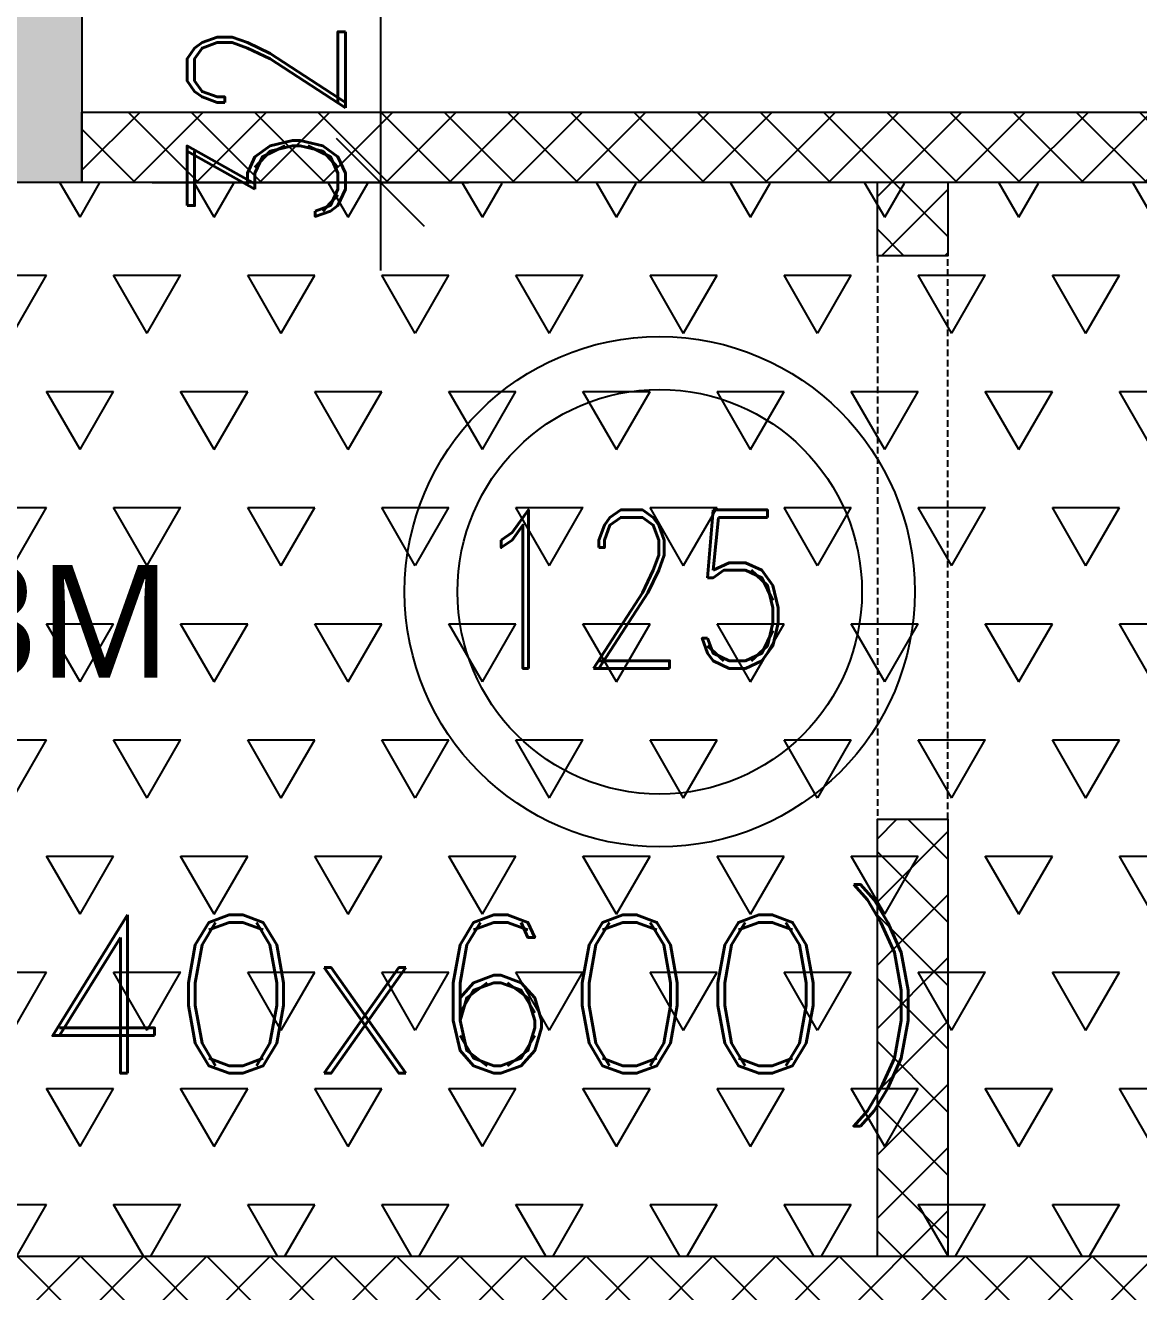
# Model space of a CAD drawing. Header units: millimetres. Extents: x 2061841 to 105821645, y -77612 to 48520811.
# Drawn here: x 105425099 to 105426680, y 48446526 to 48448325 of the extents above; entities that cross this region are included whole.
import ezdxf

# ---------------------------------------------------------------- set-up
doc = ezdxf.new("R2010")
doc.units = ezdxf.units.MM
doc.header["$LTSCALE"] = 10
doc.header["$MEASUREMENT"] = 0
doc.linetypes.add('HIDDEN2', pattern=[4.7625, 3.175, -1.5875])
for name, color, linetype in [('A-ANNO-LABL', 140, 'Continuous'), ('A-ELEV-HIDN', 54, 'HIDDEN2'), ('A-WALL', 3, 'Continuous'), ('A-WALL-PATT', 54, 'Continuous'), ('AS-COLS', 2, 'Continuous'), ('S-BEAM', 4, 'Continuous'), ('S-BEAMNO.', 4, 'Continuous'), ('S-OPENING', 6, 'Continuous'), ('S-slab thk.', 2, 'Continuous'), ('S-Sunk', 8, 'Continuous')]:
    doc.layers.add(name, color=color, linetype=linetype)
doc.layers.add('S-STRCOL HATCH', color=33, linetype='Continuous', lineweight=9)
doc.styles.add('200', font='romand.shx', dxfattribs={"width": 0.8, "height": 225})
doc.styles.add('Lucida SU', font='l_10646.ttf')
doc.styles.add('RD', font='romand.shx', dxfattribs={"width": 0.9, "height": 225})
doc.dimstyles.new('GR1', dxfattribs={"dimtxt": 225, "dimasz": 125, "dimexe": 125, "dimexo": 100, "dimgap": 50, "dimtad": 1, "dimdec": 0, "dimzin": 3, "dimdsep": 46, "dimtxsty": '200', "dimblk1": 'OBLIQUE', "dimblk2": 'OBLIQUE', "dimsah": 1, "dimcen": 0.0625, "dimdle": 125, "dimclrd": 3, "dimclre": 3, "dimclrt": 2, "dimadec": 0, "dimazin": 0, "dimtfac": 1, "dimtdec": 0, "dimtix": 1, "dimtmove": 0, "dimatfit": 3, "dimfxl": 1, "dimtolj": 1, "dimtzin": 0, "dimarcsym": 0})

# ---------------------------------------------------------------- blocks, each defined once
blk = doc.blocks.new('_Oblique')
at = {"color": 0, "linetype": 'ByBlock', "lineweight": -2}
blk.add_line((-0.5, -0.5), (0.5, 0.5), dxfattribs=at)
blk = doc.blocks.new('*D780')
at = {"layer": 'AS-COLS', "color": 3, "lineweight": -2, "transparency": 16777216}
for p, q in [((102662603.2, 48546561.3), (102662603.2, 48545991.3)), ((102662603.2, 48546436.3), (102662603.2, 48546561.3)), ((102662278.8, 48546436.3), (102662728.2, 48546436.3)), ((102662278.8, 48546116.3), (102662728.2, 48546116.3)), ((102662603.2, 48546116.3), (102662603.2, 48545991.3))]:
    blk.add_line(p, q, dxfattribs=at)
at = {"layer": 'Defpoints', "color": 0, "transparency": 16777216}
for p in [(102662178.8, 48546436.3), (102662178.8, 48546116.3), (102662603.2, 48546116.3)]:
    blk.add_point(p, dxfattribs=at)
at = {"layer": 'AS-COLS', "color": 3, "linetype": 'ByBlock', "lineweight": -2, "transparency": 16777216, "xscale": 125, "yscale": 125, "zscale": 125}
for p, rotation in [((102662603.2, 48546436.3), 270), ((102662603.2, 48546116.3), 90)]:
    blk.add_blockref('_Oblique', p, dxfattribs=dict(at, rotation=rotation))
at = {"layer": 'AS-COLS', "color": 2, "transparency": 16777216, "insert": (102662440.7, 48546276.3), "char_height": 225, "attachment_point": 5, "rotation": 90, "style": '200'}
blk.add_mtext('\\A1;320', dxfattribs=at)
blk = doc.blocks.new('TOWER-A TYPICAL FLOOR FRAMING PLAN N')
at = {"layer": 'A-WALL-PATT'}
h = blk.add_hatch(dxfattribs=at)
h.set_pattern_fill('ANSI37', color=8, scale=20, angle=90)
h.set_pattern_definition([(135, (101601549.94, 48122568.903), (-44.9012806, -44.9012806), []), (225, (101601549.94, 48122568.903), (44.9012806, -44.9012806), [])])
h.paths.add_polyline_path([(102662178.8, 48546216.3), (102664609.4, 48546216.3), (102664609.4, 48546116.3), (102663408.8, 48546116.3), (102663408.8, 48546012.2), (102663308.8, 48546012.2), (102663308.8, 48546116.3), (102662178.8, 48546116.3), (102662178.8, 48546216.3)])
h = blk.add_hatch(dxfattribs=at)
h.set_pattern_fill('ANSI37', color=8, scale=20, angle=90)
h.set_pattern_definition([(135, (101607490.68, 48122568.903), (-44.9012806, -44.9012806), []), (225, (101607490.68, 48122568.903), (44.9012806, -44.9012806), [])])
h.paths.add_polyline_path([(102660658.8, 48546037.3), (102660858.8, 48546037.3), (102660858.8, 48546116.3), (102660658.8, 48546116.3)])
h.paths.add_polyline_path([(102661858.8, 48543687.2), (102662058.8, 48543687.2), (102662058.8, 48544491.3), (102664508.8, 48544491.3), (102664508.8, 48543738), (102664608.8, 48543738), (102664608.8, 48544491.3), (102664709, 48544491.3), (102664709, 48544591.3), (102664608.8, 48544591.3), (102664608.8, 48545191.3), (102664508.8, 48545191.3), (102664508.8, 48544591.3), (102663408.8, 48544591.3), (102663408.8, 48545212.2), (102663308.8, 48545212.2), (102663308.8, 48544591.3), (102660858.8, 48544591.3), (102660858.8, 48545311.5), (102660658.9, 48545311.5), (102660659.1, 48544391.3), (102661858.8, 48544391.3)])
h.paths.add_polyline_path([(102662058.8, 48543037.2), (102661858.8, 48543037.2), (102661858.8, 48542941.3), (102660659.3, 48542941.3), (102660659.8, 48539691.3), (102660859.8, 48539691.3), (102660859.3, 48542741.3), (102663383.9, 48542741.3), (102663383.9, 48542841.3), (102662058.8, 48542841.3)])
at = {"layer": 'S-STRCOL HATCH'}
h = blk.add_hatch(color=256, dxfattribs=at)
h.dxf.hatch_style = 1
h.paths.add_polyline_path([(102660658.8, 48546116.3), (102660658.8, 48546436.3), (102662178.8, 48546436.3), (102662178.8, 48546116.3)])
at = {"layer": 'S-Sunk'}
h = blk.add_hatch(dxfattribs=at)
h.set_pattern_fill('TRIANG', color=8, scale=20, style=0)
h.set_pattern_definition([(60, (0, 0), (-95.24999982, 164.97783931), [95.25, -95.25]), (120, (0, 0), (-190.49999982, 1e-07), [95.25, -95.25]), (0, (-47.62, 82.49), (95.25, 164.9778392), [95.25, -95.25])])
h.paths.add_polyline_path([(102660958.8, 48546115.5), (102664368.6, 48546115.5), (102664368.6, 48544591.3), (102660958.8, 48544591.3)])
at = {"layer": 'A-ELEV-HIDN', "ltscale": 0.3, "elevation": 0}
blk.add_lwpolyline([(102663408.8, 48546012.2), (102663308.8, 48546012.2), (102663308.8, 48545212.2), (102663408.8, 48545212.2)], close=True, dxfattribs=at)
at = {"layer": 'A-WALL', "color": 8, "elevation": 0}
blk.add_lwpolyline([(102662178.8, 48546216.3), (102664609.4, 48546216.3), (102664609.4, 48546116.3), (102663408.8, 48546116.3), (102663408.8, 48546012.2), (102663308.8, 48546012.2), (102663308.8, 48546116.3), (102662178.8, 48546116.3)], close=True, dxfattribs=at)
blk.add_lwpolyline([(102660858.8, 48545311.5), (102660858.8, 48544591.3), (102663308.8, 48544591.3), (102663308.8, 48545212.2), (102663408.8, 48545212.2), (102663408.8, 48544591.3), (102664508.8, 48544591.3), (102664508.8, 48545191.3), (102664608.8, 48545191.3), (102664608.8, 48544591.3), (102664709, 48544591.3), (102664709, 48544491.3), (102664608.8, 48544491.3), (102664608.8, 48543738), (102664508.8, 48543738), (102664508.8, 48544491.3), (102662058.8, 48544491.3), (102662058.8, 48543687.2)], dxfattribs=at)
at = {"layer": 'AS-COLS', "color": 1}
blk.add_lwpolyline([(102660658.8, 48546116.3), (102660658.8, 48546436.3), (102662178.8, 48546436.3), (102662178.8, 48546116.3)], close=True, dxfattribs=at)
at = {"layer": 'S-BEAM'}
for p, q in [((102664368.6, 48546116.3), (102662178.8, 48546116.3)), ((102660958.8, 48544591.3, 0), (102664368.6, 48544591.3, 0))]:
    blk.add_line(p, q, dxfattribs=at)
at = {"layer": 'S-slab thk.'}
for radius in [362.3, 287.3]:
    blk.add_circle((102662999.6, 48545535.1, 0), radius, dxfattribs=at)
at = {"layer": 'A-ANNO-LABL', "color": 252, "style": 'Lucida SU'}
blk.add_text('2.45Mx1.53M', height=160, dxfattribs=at).set_placement((102660991, 48545413, 0))
at = {"layer": 'S-BEAMNO.', "color": 2, "style": 'RD'}
blk.add_text('(240x600)', height=225, rotation=0.0003, dxfattribs=at).set_placement((102661780.6, 48544851.3, 0))
at = {"layer": 'S-slab thk.', "style": 'RD', "width": 0.8}
blk.add_text('125', height=225, rotation=0.0003, dxfattribs=at).set_placement((102662728.2, 48545426.3, 0))
at = {"layer": 'AS-COLS', "color": 6}
dim = blk.add_linear_dim(base=(102662603.2, 48546116.3), p1=(102662178.8, 48546436.3), p2=(102662178.8, 48546116.3), angle=90, dimstyle='GR1', dxfattribs=at)
dim.commit()
dim.dimension.update_dxf_attribs({"geometry": '*D780', "text_midpoint": (102662440.7, 48546276.3)})

msp = doc.modelspace()

# ---------------------------------------------------------------- block references
at = {"layer": 'S-OPENING'}
msp.add_blockref('TOWER-A TYPICAL FLOOR FRAMING PLAN N', (2763000.3, -98014.7), dxfattribs=at)

doc.saveas('drawing.dxf')
